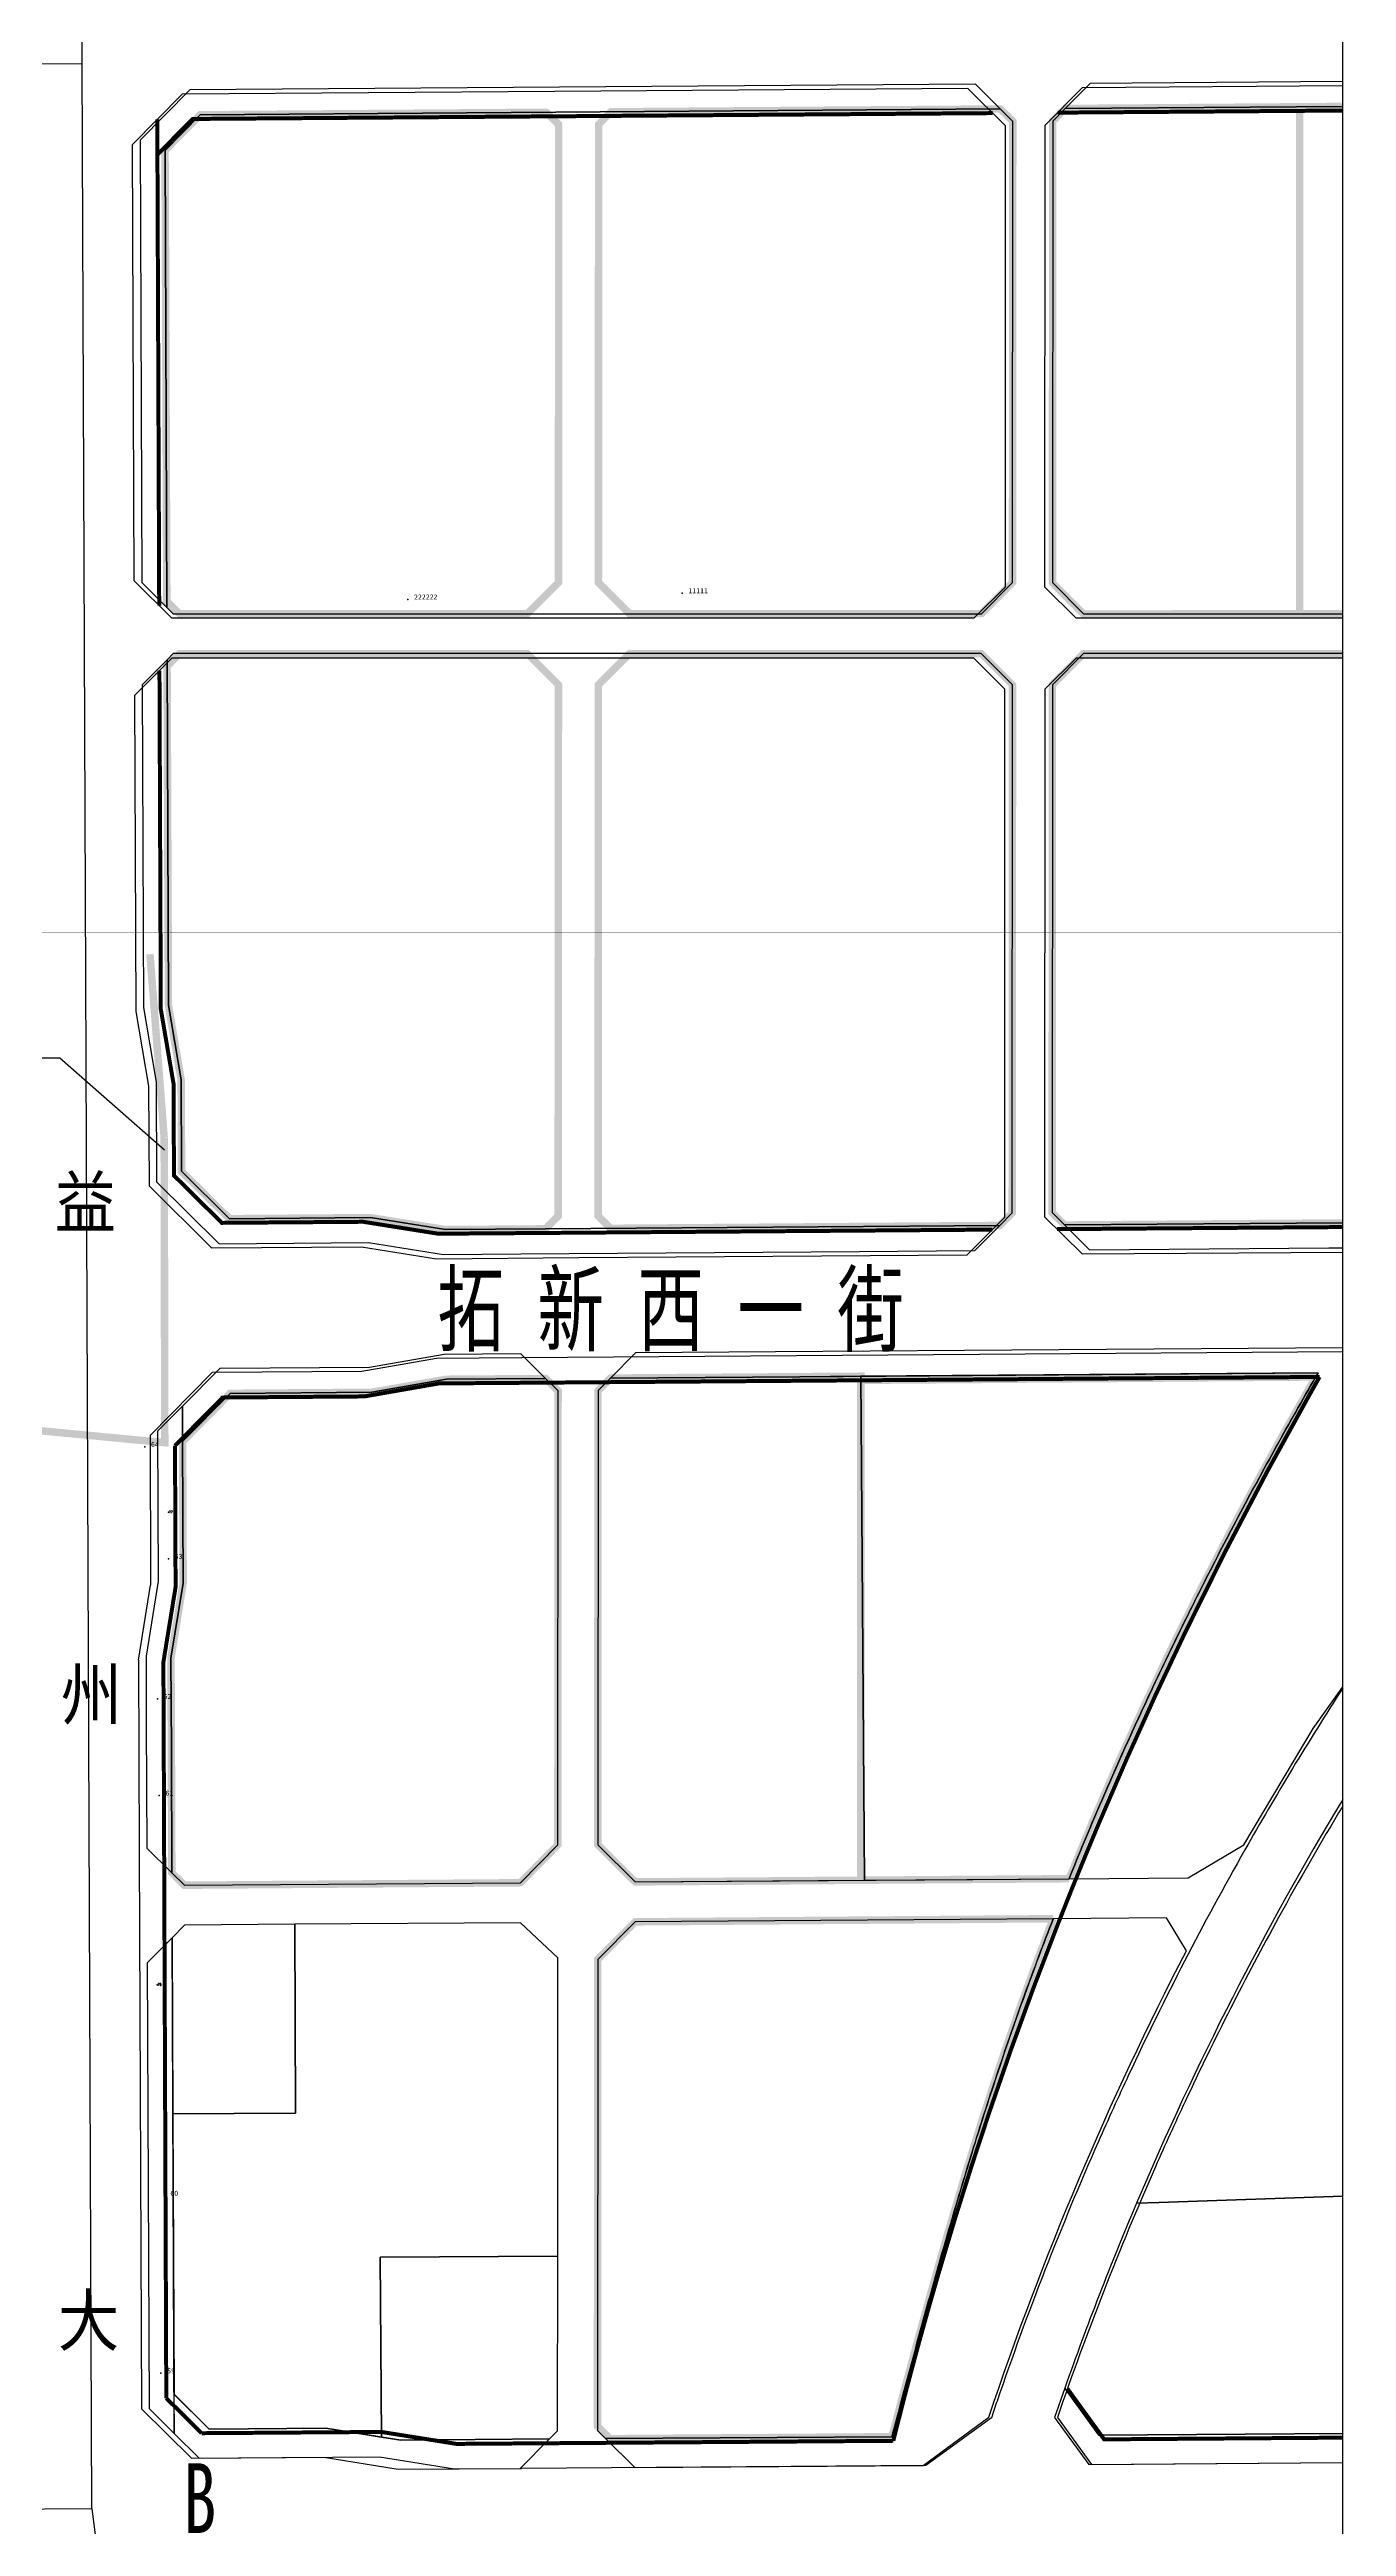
# Model space of a CAD drawing. Header units: inches. Extents: x 10610 to 28805, y 1423 to 10487.
# Drawn here: x 18363 to 18882, y 5409 to 6402 of the extents above; entities that cross this region are included whole.
import ezdxf

# ---------------------------------------------------------------- set-up
doc = ezdxf.new("R2010")
doc.units = ezdxf.units.IN
doc.header["$LTSCALE"] = 10
doc.header["$MEASUREMENT"] = 0
for name, pattern in [('CENTER', [2, 1.25, -0.25, 0.25, -0.25]), ('DASHEDX2', [1.5, 1, -0.5]), ('DOTE', [2.42, 2, -0.2, 0.02, -0.2])]:
    doc.linetypes.add(name, pattern=pattern)
for name, color, linetype in [('110kV', 1, 'Continuous'), ('110kV羊航线现状', 7, 'Continuous'), ('110kV顺源线', 1, 'Continuous'), ('1地块界线', 7, 'DASHEDX2'), ('1道路中线', 7, 'CENTER'), ('1道路名称', 7, 'Continuous'), ('1道路红线', 7, 'Continuous'), ('bo', 1, 'Continuous'), ('Error_Layer', 7, 'Continuous'), ('ZDH', 1, 'Continuous'), ('锦能图框', 7, 'Continuous')]:
    doc.layers.add(name, color=color, linetype=linetype)
doc.styles.add('HZ', font='rs.shx', dxfattribs={"width": 0.8, "bigfont": 'hztxt.shx'})
doc.styles.get("Standard").update_dxf_attribs({"font": ''})
doc.styles.add('宋体', font='', dxfattribs={"width": 0.9})
doc.styles.get('Standard').set_extended_font_data('SimSun')
doc.styles.get('宋体').set_extended_font_data('SimSun')

# ---------------------------------------------------------------- blocks, each defined once
blk = doc.blocks.new('2742745745')
at = {"color": 8}
for p in [(18506.169, 6181.717, -0.203), (18506.169, 6181.717, -0.203), (18616.102, 6184.194, 0.278), (18616.102, 6184.194, 0.278)]:
    blk.add_point(p, dxfattribs=at)
for s, p in [('11111', (18618.602, 6184.194)), ('222222', (18508.669, 6181.717))]:
    blk.add_text(s, height=2, dxfattribs=at).set_placement(p)
blk = doc.blocks.new('357457')
at = {"color": 8}
for p in [(18400.726, 5842.052, -9.034), (18400.726, 5842.052, -9.034), (18410.24, 5797.17, -2.799), (18410.24, 5797.17, -2.799), (18405.825, 5741.041, 2.075), (18405.825, 5741.041, 2.075), (18406.544, 5702.302, 1.331), (18406.544, 5702.302, 1.331), (18408.499, 5541.95, 4.388), (18408.499, 5541.95, 4.388), (18407.24, 5470.752, 0.675), (18407.24, 5470.752, 0.675)]:
    blk.add_point(p, dxfattribs=at)
for s, p in [('64', (18403.226, 5842.052)), ('63', (18412.74, 5797.17)), ('62', (18408.325, 5741.041)), ('61', (18409.044, 5702.302)), ('60', (18410.999, 5541.95)), ('59', (18409.74, 5470.752))]:
    blk.add_text(s, height=2, dxfattribs=at).set_placement(p)

msp = doc.modelspace()

# ---------------------------------------------------------------- linework, layer by layer
at = {"layer": '110kV羊航线现状'}
for p, q in [((18096.26, 5997.98), (18366.68, 5997.98)), ((18366.68, 5997.98), (18408.7, 5961.13))]:
    msp.add_line(p, q, dxfattribs=at)
at = {"layer": '110kV羊航线现状', "linetype": 'DOTE', "ltscale": 0.01, "const_width": 3, "elevation": 0.11}
for points in [[(18408.54, 5965.91), (18402.84, 6039.52)], [(18303.94, 5853.81), (18408.77, 5843.75), (18408.54, 5965.91)]]:
    msp.add_lwpolyline(points, dxfattribs=at)
at = {"layer": '110kV顺源线', "color": 8}
msp.add_line((18880.82, 1581.07), (18880.82, 7416.82), dxfattribs=at)
at = {"layer": '1地块界线', "color": 8, "ltscale": 20, "const_width": 1.6, "flags": 128}
for points in [[(18406.54, 6179.22), (18405.77, 6374.17)], [(18740.58, 6376.61), (18565.18, 6375.33), (18419.93, 6374.27), (18405.83, 6360)], [(18766.58, 6376.8), (18880.82, 6377.64)], [(18406.64, 6153.22), (18407.18, 6017.48), (18412.3, 5987.5), (18412.45, 5950.82), (18431.64, 5931.85), (18488.31, 5932.27), (18518.35, 5927.49), (18574.68, 5927.9), (18740.37, 5929.13)], [(18766.36, 5929.32), (18880.82, 5930.16)], [(18561.89, 5867.81), (18518.62, 5867.49), (18488.66, 5862.27), (18431.96, 5861.85), (18412.87, 5842.54)], [(18871.56, 5870.09), (18753.57, 5869.22), (18561.89, 5867.81)], [(18412.87, 5842.54), (18413.1, 5785.85), (18408.22, 5755.83), (18408.56, 5669.64)], [(18408.56, 5669.64), (18409.38, 5460.78)], [(18409.38, 5460.78), (18423.56, 5446.76)], [(18770.49, 5464.59), (18785.21, 5444.29), (18880.82, 5444.97)], [(18423.56, 5446.76), (18495.61, 5447.26)], [(18495.61, 5447.26), (18525.65, 5442.47), (18587.69, 5442.91)]]:
    msp.add_lwpolyline(points, dxfattribs=at)
for points in [[(18766.75, 5650.99, -0.006496), (18783.11, 5691.21, -0.012505), (18817.54, 5767.39, -0.016354), (18868.23, 5864.24, -0.001006), (18871.55, 5870.09)], [(18587.69, 5442.91), (18700.73, 5443.7, -0.003296), (18706.18, 5465.06, -0.007122), (18718.91, 5510.94, -0.010184), (18739.36, 5575.87, -0.011844), (18766.46, 5650.26, -0.000117), (18766.75, 5650.99)]]:
    msp.add_lwpolyline(points, format="xyb", dxfattribs=at)
at = {"layer": '1道路中线', "color": 8, "ltscale": 50}
for points in [[(18379.56, 5416.45), (18377.66, 5896.45), (18375.68, 6396.45), (18374.23, 6762.09), (18371.72, 7396.44), (18371.72, 7396.44), (18371.64, 7416.82)], [(15461.69, 6374.22), (16475.73, 6382.3), (17375.71, 6389.47), (17980.01, 6393.68), (18010.23, 6393.9), (18375.68, 6396.45)], [(17377.69, 5889.43), (17658.92, 5891.4), (18377.66, 5896.45)], [(18379.56, 5416.45), (17940.63, 5413.37), (17379.6, 5409.43)], [(18379.56, 5416.45), (18413.54, 5151.52)]]:
    msp.add_lwpolyline(points, dxfattribs=at)
at = {"layer": '1道路红线', "color": 8}
for p, q in [((18730.59, 6386.54), (18745.58, 6371.65)), ((18761.58, 6371.77), (18776.58, 6386.88)), ((18776.58, 6386.88), (18880.82, 6387.64)), ((18396.5, 6189.22), (18395.81, 6364.09)), ((18745.58, 6371.65), (18745.49, 6186.68)), ((18761.49, 6186.68), (18761.58, 6371.77)), ((18411.56, 6174.22), (18396.5, 6189.22)), ((18411.56, 6174.22), (18396.5, 6189.22)), ((18745.49, 6186.68), (18732.98, 6174.18)), ((18773.98, 6174.18), (18761.49, 6186.68)), ((18732.98, 6174.18), (18411.56, 6174.22)), ((18411.62, 6158.22), (18396.68, 6143.22)), ((18411.62, 6158.22), (18396.68, 6143.22)), ((18732.98, 6158.18), (18411.62, 6158.22)), ((18745.47, 6145.68), (18732.98, 6158.18)), ((18773.98, 6158.18), (18761.47, 6145.68)), ((18745.37, 5934.16), (18745.47, 6145.68)), ((18761.47, 6145.68), (18761.37, 5934.28)), ((18402.46, 5946.63), (18427.56, 5921.82)), ((18402.46, 5946.63), (18427.56, 5921.82)), ((18730.36, 5919.05), (18745.37, 5934.16)), ((18761.37, 5934.28), (18776.36, 5919.39)), ((18427.56, 5921.82), (18487.56, 5922.26)), ((18487.56, 5922.26), (18517.6, 5917.48)), ((18517.6, 5917.48), (18574.76, 5917.9)), ((18574.76, 5917.9), (18730.36, 5919.05)), ((18776.36, 5919.39), (18880.82, 5920.16)), ((18517.72, 5877.48), (18487.76, 5872.26)), ((18551.9, 5877.73), (18517.72, 5877.48)), ((18402.87, 5846.63), (18427.77, 5871.82)), ((18487.76, 5872.26), (18427.77, 5871.82)), ((18402.87, 5846.63), (18403.1, 5786.63)), ((18398.22, 5756.61), (18398.52, 5679.58)), ((18740.03, 5452.94), (18713.81, 5433.79)), ((18766.48, 5453.08), (18780.14, 5434.26)), ((18494.86, 5437.26), (18524.89, 5432.47)), ((18713.81, 5433.79), (18551.68, 5432.66))]:
    msp.add_line(p, q, dxfattribs=at)
for points in [[(18730.59, 6386.54), (18565.11, 6385.33), (18415.73, 6384.24), (18395.81, 6364.09)], [(18730.59, 6386.54), (18565.11, 6385.33), (18415.73, 6384.24), (18395.81, 6364.09)], [(18880.82, 6174.18), (18860.48, 6174.18), (18773.98, 6174.18)], [(18880.82, 6158.18), (18860.48, 6158.18), (18773.98, 6158.18)], [(18396.68, 6143.22), (18397.19, 6016.61), (18402.3, 5986.63), (18402.46, 5946.63)], [(18880.82, 5880.16), (18753.5, 5879.22), (18551.9, 5877.73)], [(18398.22, 5756.61), (18403.1, 5786.63)], [(18398.52, 5679.58), (18399.4, 5456.59), (18419.48, 5436.73), (18494.86, 5437.26)], [(18524.89, 5432.47), (18551.68, 5432.66)], [(18780.14, 5434.26), (18880.82, 5434.97)]]:
    msp.add_lwpolyline(points, dxfattribs=at)
for points in [[(18880.82, 5745.32, 0.014519), (18841.59, 5680.53)], [(18880.82, 5698.11, 0.010062), (18855.13, 5653.48, 0.016161), (18817.69, 5579.75, 0.005622), (18805.79, 5553.56, 0.02109), (18766.48, 5453.08)], [(18841.59, 5680.53, 0.019457), (18795.04, 5590.35, 0.005622), (18782.91, 5563.64, 0.021417), (18742.29, 5459.59, 0.001345), (18740.03, 5452.94, 0.001345)]]:
    msp.add_lwpolyline(points, format="xyb", dxfattribs=at)
at = {"layer": 'bo', "color": 8, "const_width": 3, "flags": 128}
for points in [[(18414.61, 6175.99), (18554.04, 6175.99), (18566.55, 6188.49), (18566.64, 6371.99), (18561.64, 6376.95), (18422.99, 6375.94), (18408.88, 6361.67), (18409.59, 6180.97), (18414.61, 6175.99)], [(18595.04, 6175.99), (18736, 6175.98), (18748.5, 6188.49), (18748.6, 6373.32), (18743.6, 6378.28), (18587.64, 6377.14), (18582.64, 6372.11), (18582.55, 6188.49), (18595.04, 6175.99)], [(18777, 6175.85), (18764.51, 6188.35), (18764.6, 6373.44), (18769.6, 6378.47), (18863.6, 6379.16), (18863.6, 6175.98)], [(18415.35, 5989.11), (18415.49, 5952.5), (18434.69, 5933.52), (18491.19, 5933.94), (18521.23, 5929.16), (18561.34, 5929.45), (18566.43, 5934.62), (18566.53, 6147.49), (18554.04, 6159.99), (18414.67, 6159.99), (18409.69, 6154.97), (18410.23, 6019.09), (18415.35, 5989.11)], [(18582.43, 5934.61), (18587.42, 5929.65), (18743.38, 5930.8), (18748.38, 5935.83), (18748.48, 6147.48), (18736, 6159.98), (18595.04, 6159.99), (18582.53, 6147.49), (18582.43, 5934.61)], [(18416.62, 5666.38), (18551.3, 5667.37), (18566.3, 5682.61), (18566.39, 5864.49), (18561.39, 5869.45), (18521.67, 5869.16), (18491.71, 5863.94), (18435.01, 5863.52), (18415.92, 5844.21), (18416.15, 5787.45), (18411.26, 5757.43), (18411.41, 5720.84), (18411.6, 5671.34), (18416.62, 5666.38)], [(18687.75, 5870.38), (18663.25, 5870.2), (18587.39, 5869.64), (18582.39, 5864.61), (18582.3, 5682.6), (18597.29, 5667.71), (18687.65, 5668.38), (18687.74, 5868.74)]]:
    msp.add_lwpolyline(points, close=True, dxfattribs=at)
for points in [[(18880.82, 6175.98), (18863.6, 6175.98), (18863.6, 6379.16), (18880.82, 6379.28)], [(18880.82, 5931.81), (18769.38, 5930.99), (18764.38, 5935.95), (18764.48, 6147.48), (18776.99, 6159.98), (18880.82, 6159.98)]]:
    msp.add_lwpolyline(points, dxfattribs=at)
for points in [[(18870.01, 5870.08, 0.009955), (18836.08, 5808.59, 0.012109), (18801.51, 5738.82, 0.013), (18771.17, 5668.99), (18687.65, 5668.38), (18687.74, 5868.74)], [(18764.81, 5652.95, 0.010392), (18745.79, 5600.93, 0.008692), (18729.46, 5550.1, 0.007008), (18710.56, 5484.06, 0.001895), (18700.19, 5445.35), (18587.18, 5444.56), (18582.19, 5449.52), (18582.28, 5636.6), (18597.29, 5651.71)]]:
    msp.add_lwpolyline(points, format="xyb", close=True, dxfattribs=at)
at = {"layer": 'Error_Layer', "color": 8}
for points in [[(18409.6, 6178.49), (18408.88, 6361.67), (18422.99, 6375.94), (18743.6, 6378.28), (18733.6, 6388.21), (18418.78, 6385.91), (18398.86, 6365.77), (18399.56, 6188.49)], [(18748.6, 6373.32), (18743.6, 6378.28), (18422.99, 6375.94), (18408.88, 6361.67), (18409.6, 6178.49), (18412.11, 6175.99), (18736, 6175.98), (18748.5, 6188.48)], [(18409.68, 6157.49), (18399.72, 6147.49), (18400.23, 6018.22), (18405.35, 5988.24), (18405.51, 5948.31), (18430.61, 5923.49), (18490.44, 5923.93), (18520.47, 5919.15), (18551.42, 5919.38), (18687.11, 5920.38), (18733.37, 5920.72), (18743.38, 5930.8), (18561.34, 5929.45), (18521.23, 5929.16), (18491.19, 5933.94), (18434.69, 5933.52), (18415.49, 5952.5), (18415.35, 5989.11), (18410.23, 6019.09)], [(18748.48, 6147.48), (18735.99, 6159.98), (18412.17, 6159.99), (18409.68, 6157.49), (18410.23, 6019.09), (18415.35, 5989.11), (18415.49, 5952.5), (18434.69, 5933.52), (18491.19, 5933.94), (18521.23, 5929.16), (18561.34, 5929.45), (18743.38, 5930.8), (18748.38, 5935.83)], [(18551.4, 5879.38), (18520.77, 5879.15), (18490.8, 5873.93), (18430.81, 5873.49), (18415.87, 5858.38), (18415.92, 5844.21), (18435.01, 5863.52), (18491.71, 5863.94), (18521.67, 5869.16), (18561.39, 5869.45)], [(18416.62, 5666.38), (18551.3, 5667.37), (18566.3, 5682.61), (18566.39, 5864.49), (18561.39, 5869.45), (18521.67, 5869.16), (18491.71, 5863.94), (18435.01, 5863.52), (18415.92, 5844.21), (18416.15, 5787.45), (18411.26, 5757.43), (18411.41, 5720.84), (18411.6, 5671.34)], [(18597.29, 5667.71), (18771.17, 5668.99), (18771.92, 5670.85), (18772.67, 5672.7), (18773.42, 5674.56), (18774.18, 5676.41), (18774.94, 5678.26), (18775.71, 5680.11), (18776.47, 5681.96), (18777.24, 5683.81), (18778.01, 5685.65), (18778.79, 5687.5), (18779.56, 5689.34), (18780.34, 5691.19), (18781.12, 5693.03), (18781.91, 5694.87), (18782.69, 5696.71), (18783.48, 5698.55), (18784.27, 5700.39), (18785.07, 5702.23), (18785.86, 5704.06), (18786.66, 5705.9), (18787.47, 5707.73), (18788.27, 5709.56), (18789.08, 5711.4), (18789.89, 5713.23), (18790.7, 5715.06), (18791.51, 5716.88), (18792.33, 5718.71), (18793.15, 5720.54), (18793.97, 5722.36), (18794.79, 5724.19), (18795.62, 5726.01), (18796.45, 5727.83), (18797.28, 5729.65), (18798.11, 5731.47), (18798.95, 5733.29), (18799.79, 5735.11), (18800.63, 5736.92), (18801.47, 5738.74), (18802.32, 5740.55), (18803.16, 5742.37), (18804.01, 5744.18), (18804.87, 5745.99), (18805.72, 5747.8), (18806.58, 5749.61), (18807.44, 5751.41), (18808.3, 5753.22), (18809.16, 5755.03), (18810.03, 5756.83), (18810.9, 5758.63), (18811.77, 5760.44), (18812.64, 5762.24), (18813.52, 5764.04), (18814.4, 5765.83), (18815.28, 5767.63), (18816.16, 5769.43), (18817.04, 5771.22), (18817.93, 5773.02), (18818.82, 5774.81), (18819.71, 5776.6), (18820.6, 5778.39), (18821.5, 5780.18), (18822.4, 5781.97), (18823.3, 5783.76), (18824.2, 5785.55), (18825.1, 5787.33), (18826.01, 5789.12), (18826.92, 5790.9), (18827.83, 5792.68), (18828.74, 5794.46), (18829.66, 5796.24), (18830.58, 5798.02), (18831.49, 5799.8), (18832.42, 5801.58), (18833.34, 5803.35), (18834.27, 5805.13), (18835.19, 5806.9), (18836.12, 5808.67), (18837.06, 5810.44), (18837.99, 5812.21), (18838.93, 5813.98), (18839.87, 5815.75), (18840.81, 5817.51), (18841.75, 5819.28), (18842.69, 5821.04), (18843.64, 5822.81), (18844.59, 5824.57), (18845.54, 5826.33), (18846.49, 5828.09), (18847.45, 5829.85), (18848.41, 5831.61), (18849.36, 5833.36), (18850.33, 5835.12), (18851.29, 5836.87), (18852.25, 5838.63), (18853.22, 5840.38), (18854.19, 5842.13), (18855.16, 5843.88), (18856.13, 5845.63), (18857.11, 5847.38), (18858.08, 5849.13), (18859.06, 5850.87), (18860.04, 5852.62), (18861.03, 5854.36), (18862.01, 5856.1), (18863, 5857.84), (18863.99, 5859.58), (18864.98, 5861.32), (18865.97, 5863.06), (18866.96, 5864.8), (18867.96, 5866.53), (18868.96, 5868.27), (18869.96, 5870), (18870.96, 5871.73), (18663.25, 5870.2), (18587.39, 5869.64), (18582.39, 5864.61), (18582.3, 5682.6)], [(18687.71, 5870.38), (18663.25, 5870.2), (18587.39, 5869.64), (18582.39, 5864.61), (18582.3, 5682.6), (18597.29, 5667.71), (18689.2, 5668.39)], [(18849.36, 5833.36), (18850.33, 5835.12), (18851.29, 5836.87), (18852.25, 5838.63), (18853.22, 5840.38), (18854.19, 5842.13), (18855.16, 5843.88), (18856.13, 5845.63), (18857.11, 5847.38), (18858.08, 5849.13), (18859.06, 5850.87), (18860.04, 5852.62), (18861.03, 5854.36), (18862.01, 5856.1), (18863, 5857.84), (18863.99, 5859.58), (18864.98, 5861.32), (18865.97, 5863.06), (18866.96, 5864.8), (18867.96, 5866.53), (18868.96, 5868.27), (18869.96, 5870), (18870.96, 5871.73), (18687.71, 5870.38), (18689.2, 5668.39), (18771.17, 5668.99), (18771.92, 5670.85), (18772.67, 5672.7), (18773.42, 5674.56), (18774.18, 5676.41), (18774.94, 5678.26), (18775.71, 5680.11), (18776.47, 5681.96), (18777.24, 5683.81), (18778.01, 5685.65), (18778.79, 5687.5), (18779.56, 5689.34), (18780.34, 5691.19), (18781.12, 5693.03), (18781.91, 5694.87), (18782.69, 5696.71), (18783.48, 5698.55), (18784.27, 5700.39), (18785.07, 5702.23), (18785.86, 5704.06), (18786.66, 5705.9), (18787.47, 5707.73), (18788.27, 5709.56), (18789.08, 5711.4), (18789.89, 5713.23), (18790.7, 5715.06), (18791.51, 5716.88), (18792.33, 5718.71), (18793.15, 5720.54), (18793.97, 5722.36), (18794.79, 5724.19), (18795.62, 5726.01), (18796.45, 5727.83), (18797.28, 5729.65), (18798.11, 5731.47), (18798.95, 5733.29), (18799.79, 5735.11), (18800.63, 5736.92), (18801.47, 5738.74), (18802.32, 5740.55), (18803.16, 5742.37), (18804.01, 5744.18), (18804.87, 5745.99), (18805.72, 5747.8), (18806.58, 5749.61), (18807.44, 5751.41), (18808.3, 5753.22), (18809.16, 5755.03), (18810.03, 5756.83), (18810.9, 5758.63), (18811.77, 5760.44), (18812.64, 5762.24), (18813.52, 5764.04), (18814.4, 5765.83), (18815.28, 5767.63), (18816.16, 5769.43), (18817.04, 5771.22), (18817.93, 5773.02), (18818.82, 5774.81), (18819.71, 5776.6), (18820.6, 5778.39), (18821.5, 5780.18), (18822.4, 5781.97), (18823.3, 5783.76), (18824.2, 5785.55), (18825.1, 5787.33), (18826.01, 5789.12), (18826.92, 5790.9), (18827.83, 5792.68), (18828.74, 5794.46), (18829.66, 5796.24), (18830.58, 5798.02), (18831.49, 5799.8), (18832.42, 5801.58), (18833.34, 5803.35), (18834.27, 5805.13), (18835.19, 5806.9), (18836.12, 5808.67), (18837.06, 5810.44), (18837.99, 5812.21), (18838.93, 5813.98), (18839.87, 5815.75), (18840.81, 5817.51), (18841.75, 5819.28), (18842.69, 5821.04), (18843.64, 5822.81), (18844.59, 5824.57), (18845.54, 5826.33), (18846.49, 5828.09), (18847.45, 5829.85), (18848.41, 5831.61)], [(18415.92, 5844.21), (18415.87, 5858.38), (18405.91, 5848.31), (18406.14, 5788.24), (18401.26, 5758.22), (18401.37, 5730.76), (18401.56, 5681.27), (18411.6, 5671.34), (18411.41, 5720.84), (18411.26, 5757.43), (18416.15, 5787.45)], [(18460.92, 5650.71), (18416.74, 5650.38), (18411.71, 5645.31), (18412.02, 5574.71), (18461.22, 5575.03)], [(18566.28, 5637.32), (18551.32, 5651.37), (18460.92, 5650.71), (18461.22, 5575.03), (18412.02, 5574.71), (18412.52, 5462.36), (18426.6, 5448.43), (18473.28, 5448.76), (18495.63, 5445.19), (18495.12, 5517.26), (18566.22, 5517.76)], [(18585.4, 5444.67), (18700.19, 5445.35), (18700.7, 5447.29), (18701.22, 5449.24), (18701.73, 5451.19), (18702.25, 5453.14), (18702.77, 5455.08), (18703.28, 5457.03), (18703.8, 5458.98), (18704.32, 5460.92), (18704.84, 5462.87), (18705.36, 5464.81), (18705.88, 5466.76), (18706.41, 5468.71), (18706.93, 5470.65), (18707.45, 5472.6), (18707.98, 5474.54), (18708.5, 5476.49), (18709.03, 5478.43), (18709.56, 5480.37), (18710.08, 5482.32), (18710.61, 5484.26), (18711.14, 5486.2), (18711.68, 5488.15), (18712.21, 5490.09), (18712.74, 5492.03), (18713.28, 5493.97), (18713.81, 5495.92), (18714.35, 5497.86), (18714.89, 5499.8), (18715.43, 5501.74), (18715.97, 5503.68), (18716.52, 5505.62), (18717.06, 5507.56), (18717.61, 5509.5), (18718.15, 5511.44), (18718.7, 5513.37), (18719.25, 5515.31), (18719.81, 5517.25), (18720.36, 5519.19), (18720.91, 5521.12), (18721.47, 5523.06), (18722.03, 5524.99), (18722.59, 5526.93), (18723.15, 5528.86), (18723.72, 5530.8), (18724.28, 5532.73), (18724.85, 5534.66), (18725.42, 5536.59), (18725.99, 5538.53), (18726.56, 5540.46), (18727.14, 5542.39), (18727.72, 5544.32), (18728.3, 5546.25), (18728.88, 5548.17), (18729.46, 5550.1), (18730.05, 5552.03), (18730.63, 5553.96), (18731.22, 5555.88), (18731.82, 5557.81), (18732.41, 5559.73), (18733.01, 5561.66), (18733.61, 5563.58), (18734.21, 5565.5), (18734.81, 5567.42), (18735.42, 5569.35), (18736.03, 5571.27), (18736.64, 5573.19), (18737.25, 5575.1), (18737.87, 5577.02), (18738.48, 5578.94), (18739.11, 5580.85), (18739.73, 5582.77), (18740.36, 5584.68), (18740.98, 5586.6), (18741.62, 5588.51), (18742.25, 5590.42), (18742.89, 5592.33), (18743.53, 5594.24), (18744.17, 5596.15), (18744.82, 5598.06), (18745.47, 5599.97), (18746.12, 5601.87), (18746.77, 5603.78), (18747.43, 5605.68), (18748.09, 5607.59), (18748.75, 5609.49), (18749.42, 5611.39), (18750.09, 5613.29), (18750.76, 5615.19), (18751.43, 5617.09), (18752.11, 5618.98), (18752.79, 5620.88), (18753.48, 5622.77), (18754.16, 5624.67), (18754.85, 5626.56), (18755.55, 5628.45), (18756.24, 5630.34), (18756.94, 5632.23), (18757.64, 5634.12), (18758.34, 5636.01), (18759.05, 5637.89), (18759.76, 5639.78), (18760.47, 5641.66), (18761.19, 5643.55), (18761.91, 5645.43), (18762.63, 5647.31), (18763.35, 5649.19), (18764.08, 5651.07), (18764.81, 5652.95), (18597.29, 5651.71), (18582.28, 5636.6), (18582.19, 5447.87)], [(18411.71, 5645.31), (18401.75, 5635.27), (18402.45, 5456.61), (18412.59, 5446.58)], [(18566.22, 5517.76), (18495.12, 5517.26), (18495.63, 5445.19), (18503.32, 5443.97), (18562.92, 5444.47), (18566.19, 5447.76)], [(18562.92, 5444.47), (18503.32, 5443.97), (18473.28, 5448.76), (18426.6, 5448.43), (18412.43, 5462.45), (18412.59, 5446.58), (18422.53, 5436.75), (18472.54, 5437.1), (18502.3, 5432.35), (18551.18, 5432.65)]]:
    msp.add_lwpolyline(points, close=True, dxfattribs=at)
for points in [[(18880.82, 6389.28), (18779.6, 6388.55), (18769.6, 6378.47), (18880.82, 6379.28)], [(18880.82, 6379.28), (18769.6, 6378.47), (18764.6, 6373.44), (18764.5, 6188.48), (18777, 6175.98), (18880.82, 6175.98)], [(18880.82, 6159.98), (18776.99, 6159.98), (18764.48, 6147.48), (18764.38, 5935.95), (18769.38, 5930.99), (18880.82, 5931.81)], [(18880.82, 5931.81), (18769.38, 5930.99), (18779.37, 5921.06), (18875.22, 5921.77), (18880.82, 5921.81)], [(18880.82, 5881.81), (18653.47, 5880.13), (18597.4, 5879.72), (18587.39, 5869.64), (18663.25, 5870.2), (18870.96, 5871.73), (18869.96, 5870), (18868.96, 5868.27), (18867.96, 5866.53), (18866.96, 5864.79), (18865.97, 5863.06), (18864.98, 5861.32), (18863.98, 5859.58), (18863, 5857.84), (18862.01, 5856.1), (18861.02, 5854.35), (18860.04, 5852.61), (18859.06, 5850.86), (18858.08, 5849.12), (18857.1, 5847.37), (18856.13, 5845.62), (18855.15, 5843.87), (18854.18, 5842.12), (18853.21, 5840.37), (18852.25, 5838.61), (18851.28, 5836.86), (18850.32, 5835.1), (18849.36, 5833.35), (18848.4, 5831.59), (18847.44, 5829.83), (18846.48, 5828.07), (18845.53, 5826.31), (18844.58, 5824.55), (18843.63, 5822.79), (18842.68, 5821.02), (18841.74, 5819.26), (18840.79, 5817.49), (18839.85, 5815.72), (18838.91, 5813.96), (18837.98, 5812.19), (18837.04, 5810.41), (18836.11, 5808.64), (18835.18, 5806.87), (18834.25, 5805.1), (18833.32, 5803.32), (18832.4, 5801.54), (18831.48, 5799.77), (18830.56, 5797.99), (18829.64, 5796.21), (18828.73, 5794.43), (18827.81, 5792.65), (18826.9, 5790.86), (18825.99, 5789.08), (18825.08, 5787.29), (18824.18, 5785.51), (18823.28, 5783.72), (18822.38, 5781.93), (18821.48, 5780.14), (18820.58, 5778.35), (18819.69, 5776.56), (18818.8, 5774.77), (18817.91, 5772.97), (18817.02, 5771.18), (18816.14, 5769.38), (18815.25, 5767.59), (18814.37, 5765.79), (18813.5, 5763.99), (18812.62, 5762.2), (18811.75, 5760.4), (18810.88, 5758.59), (18810.01, 5756.79), (18809.14, 5754.99), (18808.28, 5753.18), (18807.42, 5751.38), (18806.56, 5749.57), (18805.7, 5747.76), (18804.85, 5745.96), (18804, 5744.15), (18803.15, 5742.33), (18802.3, 5740.52), (18801.46, 5738.71), (18800.61, 5736.89), (18799.77, 5735.08), (18798.93, 5733.26), (18798.1, 5731.44), (18797.27, 5729.63), (18796.44, 5727.81), (18795.61, 5725.98), (18794.78, 5724.16), (18793.96, 5722.34), (18793.14, 5720.51), (18792.32, 5718.69), (18791.5, 5716.86), (18790.69, 5715.04), (18789.88, 5713.21), (18789.07, 5711.38), (18788.26, 5709.55), (18787.46, 5707.71), (18786.66, 5705.88), (18785.86, 5704.05), (18785.06, 5702.21), (18784.27, 5700.38), (18783.48, 5698.54), (18782.69, 5696.7), (18781.9, 5694.86), (18781.12, 5693.02), (18780.34, 5691.18), (18779.56, 5689.34), (18778.78, 5687.49), (18778.01, 5685.65), (18777.24, 5683.8), (18776.47, 5681.95), (18775.7, 5680.1), (18774.94, 5678.26), (18774.18, 5676.41), (18773.42, 5674.55), (18772.67, 5672.7), (18771.91, 5670.85), (18771.17, 5668.99), (18818.89, 5669.34), (18841.21, 5682.55), (18868.94, 5729.2), (18880.82, 5745.83)], [(18880.82, 5446.61), (18783.12, 5445.93), (18769.44, 5464.83), (18765.36, 5453.09), (18779.04, 5434.25), (18880.82, 5434.97)]]:
    msp.add_lwpolyline(points, dxfattribs=at)
for points in [[(18880.82, 5700.74, 0.035544), (18798.18, 5538.93), (18807.16, 5539.24), (18880.82, 5541.75)], [(18880.82, 5541.75), (18807.16, 5539.24), (18798.18, 5538.93, 0.015534), (18769.44, 5464.83), (18783.12, 5445.93), (18880.82, 5446.61)]]:
    msp.add_lwpolyline(points, format="xyb", dxfattribs=at)
msp.add_lwpolyline([(18738.99, 5453.12, -0.038978), (18818.19, 5640.12), (18810.17, 5653.28), (18764.81, 5652.95), (18764.07, 5651.05), (18763.34, 5649.16), (18762.61, 5647.27), (18761.88, 5645.37), (18761.16, 5643.47), (18760.44, 5641.58), (18759.72, 5639.68), (18759.01, 5637.78), (18758.3, 5635.88), (18757.59, 5633.98), (18756.88, 5632.07), (18756.18, 5630.17), (18755.48, 5628.26), (18754.78, 5626.36), (18754.08, 5624.45), (18753.39, 5622.54), (18752.7, 5620.63), (18752.02, 5618.72), (18751.34, 5616.81), (18750.66, 5614.9), (18749.98, 5612.98), (18749.31, 5611.07), (18748.63, 5609.15), (18747.97, 5607.24), (18747.3, 5605.32), (18746.64, 5603.4), (18745.98, 5601.48), (18745.33, 5599.56), (18744.67, 5597.64), (18744.02, 5595.71), (18743.38, 5593.79), (18742.73, 5591.86), (18742.09, 5589.94), (18741.45, 5588.01), (18740.82, 5586.08), (18740.18, 5584.16), (18739.55, 5582.23), (18738.92, 5580.3), (18738.3, 5578.37), (18737.68, 5576.43), (18737.06, 5574.5), (18736.44, 5572.57), (18735.82, 5570.63), (18735.21, 5568.7), (18734.6, 5566.76), (18733.99, 5564.82), (18733.39, 5562.89), (18732.79, 5560.95), (18732.19, 5559.01), (18731.59, 5557.07), (18730.99, 5555.13), (18730.4, 5553.19), (18729.82, 5551.28), (18729.24, 5549.36), (18728.66, 5547.45), (18728.08, 5545.53), (18727.51, 5543.62), (18726.93, 5541.7), (18726.36, 5539.78), (18725.79, 5537.87), (18725.23, 5535.95), (18724.66, 5534.03), (18724.1, 5532.11), (18723.54, 5530.19), (18722.98, 5528.27), (18722.42, 5526.35), (18721.87, 5524.43), (18721.31, 5522.51), (18720.76, 5520.58), (18720.21, 5518.66), (18719.66, 5516.74), (18719.11, 5514.81), (18718.57, 5512.89), (18718.02, 5510.97), (18717.48, 5509.04), (18716.94, 5507.12), (18716.4, 5505.19), (18715.86, 5503.26), (18715.32, 5501.34), (18714.78, 5499.41), (18714.25, 5497.48), (18713.72, 5495.56), (18713.18, 5493.63), (18712.65, 5491.7), (18712.12, 5489.77), (18711.59, 5487.84), (18711.07, 5485.91), (18710.54, 5483.98), (18710.01, 5482.05), (18709.49, 5480.12), (18708.96, 5478.19), (18708.44, 5476.26), (18707.92, 5474.33), (18707.4, 5472.4), (18706.88, 5470.47), (18706.36, 5468.54), (18705.84, 5466.61), (18705.32, 5464.68), (18704.81, 5462.74), (18704.29, 5460.81), (18703.78, 5458.88), (18703.26, 5456.95), (18702.75, 5455.01), (18702.23, 5453.08), (18701.72, 5451.15), (18701.21, 5449.21), (18700.7, 5447.28), (18700.19, 5445.35), (18585.4, 5444.67), (18597.18, 5432.97), (18712.73, 5433.79)], format="xyb", close=True, dxfattribs=at)
at = {"layer": 'ZDH', "color": 8, "linetype": 'Continuous'}
for p in [(18410.22, 5815.84, 490.82), (18405.67, 5626.45, 490.29)]:
    msp.add_point(p, dxfattribs=at)
at = {"layer": '锦能图框', "color": 0, "const_width": 0.1}
msp.add_lwpolyline([(13834.82, 6048.08), (18880.82, 6048.08), (18880.82, 3998.08), (13834.82, 3998.08)], close=True, dxfattribs=at)

# ---------------------------------------------------------------- block references
for name in ['2742745745', '2742745745', '357457']:
    msp.add_blockref(name, (0, 0))

# ---------------------------------------------------------------- texts
at = {"layer": '110kV', "color": 8, "linetype": 'Continuous', "style": '宋体', "width": 0.7}
msp.add_text('B', height=28, dxfattribs=at).set_placement((18416.1, 5406.73, 487.92))
at = {"layer": '1道路名称', "color": 8, "style": '宋体', "width": 0.9}
for s, p in [('益', (18364.66, 5930.11)), ('州', (18367.13, 5732.83)), ('大', (18365.95, 5481.9))]:
    msp.add_text(s, height=20, rotation=359.99933, dxfattribs=at).set_placement(p)
at = {"layer": '1道路名称', "color": 8, "linetype": 'Continuous', "style": '宋体', "width": 0.7}
msp.add_text('拓 新 西 一 街', height=28, dxfattribs=at).set_placement((18518, 5883.22, 975.84))
at = {"layer": 'ZDH', "color": 8, "linetype": 'Continuous', "style": 'HZ', "width": 0.8}
for s, p in [('77', (18410.47, 5815.47, 490.82)), ('76', (18405.92, 5626.08, 490.29))]:
    msp.add_text(s, height=1, dxfattribs=at).set_placement(p)

doc.saveas('drawing.dxf')
